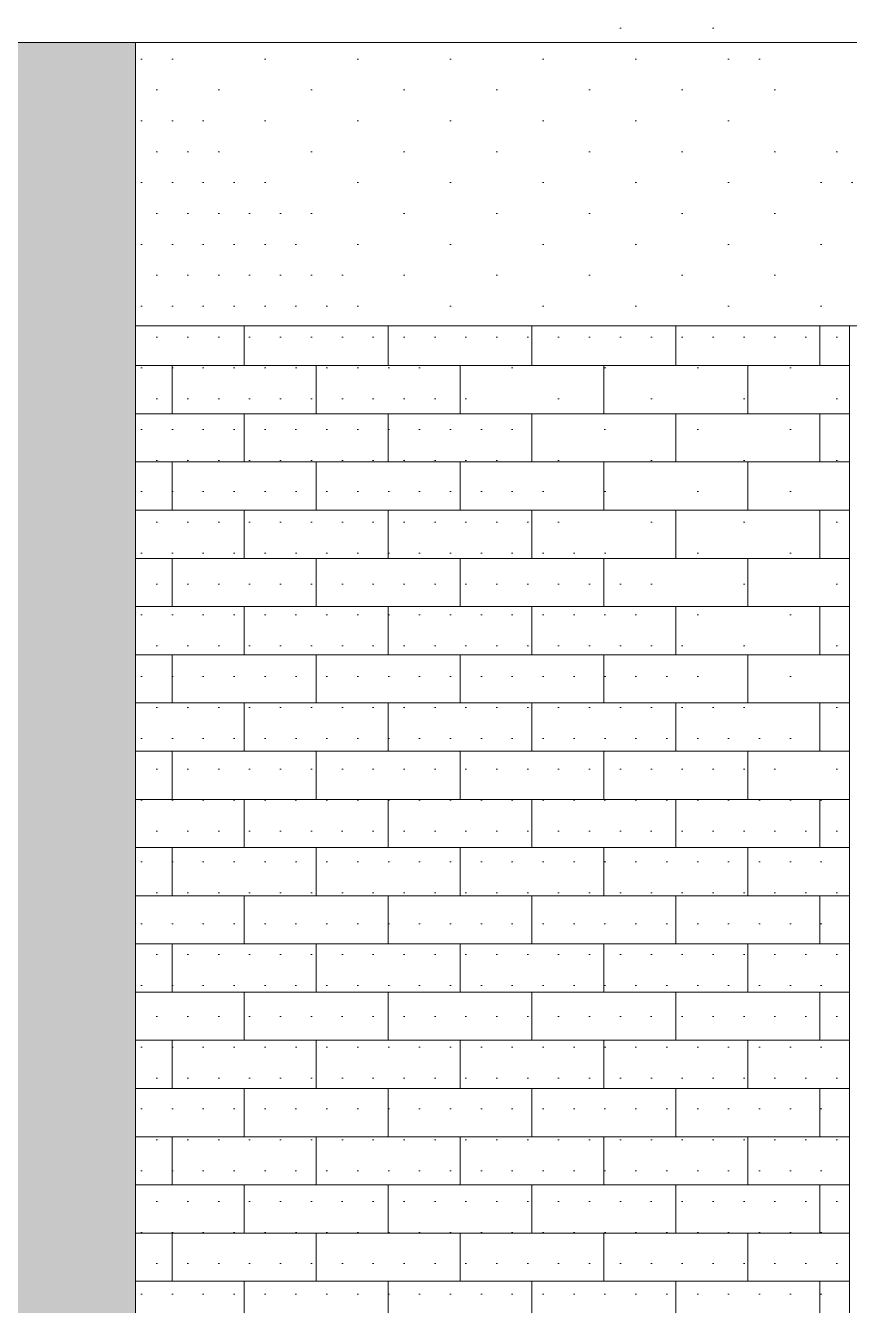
# Model space of a CAD drawing. Header units: metres. Extents: x -111189 to -108577, y -72951 to -72647.
# Drawn here: x -108754.954 to -108753.793, y -72943.764 to -72941.959 of the extents above; entities that cross this region are included whole.
import ezdxf

# ---------------------------------------------------------------- set-up
doc = ezdxf.new("R2010")
doc.units = ezdxf.units.M
doc.header["$MEASUREMENT"] = 0
for name, color, linetype in [('00 - DESENHO 2D', 7, 'Continuous'), ('03 - LAJES', 7, 'Continuous'), ('06 - FORRA', 7, 'Continuous')]:
    doc.layers.add(name, color=color, linetype=linetype)
pattern_1 = [(360, (-108919.279413, -72941.96242), (0.021783658, 0.043567315), [0, -0.043567315])]

# ---------------------------------------------------------------- blocks, each defined once
blk = doc.blocks.new('Corte Elem_2134_1', base_point=(-108919.2794, -72941.9624))
at = {"color": 7, "linetype": 'Continuous', "lineweight": 13}
for q in [(-108755.0494, -72941.9824), (-108754.7994, -72944.6824)]:
    blk.add_line((-108754.7994, -72941.9824), q, dxfattribs=at)
blk = doc.blocks.new('Corte Elem_2137_1', base_point=(-108919.2794, -72941.9624))
at = {"layer": '06 - FORRA', "linetype": 'Continuous', "lineweight": 13}
h = blk.add_hatch(dxfattribs=at)
h.set_pattern_fill('DOTS_0001', color=251, style=0, pattern_type=2)
h.set_pattern_definition(pattern_1)
h.paths.add_polyline_path([(-108754.8594, -72941.3624), (-108755.0494, -72941.3624), (-108755.0491, -72941.3627), (-108754.8594, -72941.3627)])
h = blk.add_hatch(dxfattribs=at)
h.set_pattern_fill('DOTS_0001', color=251, style=0, pattern_type=2)
h.set_pattern_definition(pattern_1)
h.paths.add_polyline_path([(-108754.7197, -72941.3624), (-108754.8394, -72941.3624), (-108754.8394, -72941.3627), (-108754.7197, -72941.3627)])
h = blk.add_hatch(dxfattribs=at)
h.set_pattern_fill('DOTS_0001', color=251, style=0, pattern_type=2)
h.set_pattern_definition(pattern_1)
h.paths.add_polyline_path([(-108754.7147, -72941.3624), (-108754.7147, -72941.3627), (-108754.6591, -72941.3627), (-108754.6591, -72941.3624)])
h = blk.add_hatch(dxfattribs=at)
h.set_pattern_fill('DOTS_0001', color=251, style=0, pattern_type=2)
h.set_pattern_definition(pattern_1)
h.paths.add_polyline_path([(-108754.1912, -72941.7182), (-108754.1926, -72941.7182), (-108754.1926, -72941.7382), (-108754.1912, -72941.7397)])
h = blk.add_hatch(dxfattribs=at)
h.set_pattern_fill('DOTS_0001', color=251, style=0, pattern_type=2)
h.set_pattern_definition(pattern_1)
h.paths.add_polyline_path([(-108754.059, -72941.7182), (-108754.1862, -72941.7182), (-108754.1862, -72941.7452), (-108754.1218, -72941.8162), (-108754.1241, -72941.8162), (-108754.1241, -72941.9299), (-108754.1018, -72941.9299), (-108754.1018, -72941.8383), (-108754.059, -72941.8855), (-108754.059, -72941.8434), (-108754.1451, -72941.7485), (-108754.059, -72941.7485)])
h = blk.add_hatch(dxfattribs=at)
h.set_pattern_fill('DOTS_0001', color=251, style=0, pattern_type=2)
h.set_pattern_definition(pattern_1)
h.paths.add_polyline_path([(-108754.054, -72941.9299), (-108754.0368, -72941.9299), (-108754.0368, -72941.91), (-108754.0188, -72941.9299), (-108753.9806, -72941.9299), (-108754.0386, -72941.866), (-108754.0386, -72941.751), (-108754.0408, -72941.7485), (-108753.9269, -72941.7485), (-108753.9269, -72941.7182), (-108754.054, -72941.7182), (-108754.054, -72941.7485), (-108754.0529, -72941.7485), (-108754.0529, -72941.8502), (-108754.054, -72941.849)])
h = blk.add_hatch(dxfattribs=at)
h.set_pattern_fill('DOTS_0001', color=251, style=0, pattern_type=2)
h.set_pattern_definition(pattern_1)
h.paths.add_polyline_path([(-108753.9219, -72941.7182), (-108753.9219, -72941.7485), (-108753.9208, -72941.7485), (-108753.9208, -72941.9299), (-108753.9064, -72941.9299), (-108753.9064, -72941.751), (-108753.9087, -72941.7485), (-108753.7947, -72941.7485), (-108753.7947, -72941.7182)])
h = blk.add_hatch(dxfattribs=at)
h.set_pattern_fill('DOTS_0001', color=251, style=0, pattern_type=2)
h.set_pattern_definition(pattern_1)
h.paths.add_polyline_path([(-108753.7897, -72941.7485), (-108753.7886, -72941.7485), (-108753.7886, -72941.9299), (-108753.7743, -72941.9299), (-108753.7743, -72941.751), (-108753.7766, -72941.7485), (-108753.6626, -72941.7485), (-108753.6626, -72941.7182), (-108753.7897, -72941.7182)])
h = blk.add_hatch(dxfattribs=at)
h.set_pattern_fill('DOTS_0001', color=251, style=0, pattern_type=2)
h.set_pattern_definition(pattern_1)
h.paths.add_polyline_path([(-108753.6576, -72941.7485), (-108753.6565, -72941.7485), (-108753.6565, -72941.9299), (-108753.6422, -72941.9299), (-108753.6422, -72941.751), (-108753.6444, -72941.7485), (-108753.5304, -72941.7485), (-108753.5304, -72941.7182), (-108753.6576, -72941.7182)])
h = blk.add_hatch(dxfattribs=at)
h.set_pattern_fill('DOTS_0001', color=251, style=0, pattern_type=2)
h.set_pattern_definition(pattern_1)
h.paths.add_polyline_path([(-108753.5254, -72941.7182), (-108753.5254, -72941.7485), (-108753.5243, -72941.7485), (-108753.5243, -72941.9299), (-108753.51, -72941.9299), (-108753.51, -72941.751), (-108753.5123, -72941.7485), (-108753.3983, -72941.7485), (-108753.3983, -72941.7182)])
h = blk.add_hatch(dxfattribs=at)
h.set_pattern_fill('DOTS_0001', color=251, style=0, pattern_type=2)
h.set_pattern_definition(pattern_1)
h.paths.add_polyline_path([(-108753.2662, -72941.7182), (-108753.3933, -72941.7182), (-108753.3933, -72941.7485), (-108753.3922, -72941.7485), (-108753.3922, -72941.9299), (-108753.3779, -72941.9299), (-108753.3779, -72941.751), (-108753.3801, -72941.7485), (-108753.2662, -72941.7485)])
h = blk.add_hatch(dxfattribs=at)
h.set_pattern_fill('DOTS_0001', color=251, style=0, pattern_type=2)
h.set_pattern_definition(pattern_1)
h.paths.add_polyline_path([(-108753.134, -72941.7182), (-108753.2612, -72941.7182), (-108753.2612, -72941.7485), (-108753.2601, -72941.7485), (-108753.2601, -72941.9299), (-108753.2457, -72941.9299), (-108753.2457, -72941.751), (-108753.248, -72941.7485), (-108753.134, -72941.7485)])
h = blk.add_hatch(dxfattribs=at)
h.set_pattern_fill('DOTS_0001', color=251, style=0, pattern_type=2)
h.set_pattern_definition(pattern_1)
h.paths.add_polyline_path([(-108753.129, -72941.7485), (-108753.1279, -72941.7485), (-108753.1279, -72941.9299), (-108753.1136, -72941.9299), (-108753.1136, -72941.751), (-108753.1158, -72941.7485), (-108753.0194, -72941.7485), (-108753.0194, -72941.7182), (-108753.129, -72941.7182)])
h = blk.add_hatch(dxfattribs=at)
h.set_pattern_fill('DOTS_0001', color=251, style=0, pattern_type=2)
h.set_pattern_definition(pattern_1)
h.paths.add_polyline_path([(-108754.0592, -72941.9299), (-108754.059, -72941.9299), (-108754.059, -72941.8879), (-108754.0592, -72941.8879)])
h = blk.add_hatch(dxfattribs=at)
h.set_pattern_fill('DOTS_0001', color=251, style=0, pattern_type=2)
h.set_pattern_definition(pattern_1)
h.paths.add_polyline_path([(-108754.1241, -72941.9349), (-108754.1241, -72941.9824), (-108754.1018, -72941.9824), (-108754.1018, -72941.9349)])
h = blk.add_hatch(dxfattribs=at)
h.set_pattern_fill('DOTS_0001', color=251, style=0, pattern_type=2)
h.set_pattern_definition(pattern_1)
h.paths.add_polyline_path([(-108754.0592, -72941.9349), (-108754.0592, -72941.9824), (-108754.0368, -72941.9824), (-108754.0368, -72941.9349)])
h = blk.add_hatch(dxfattribs=at)
h.set_pattern_fill('DOTS_0001', color=251, style=0, pattern_type=2)
h.set_pattern_definition(pattern_1)
h.paths.add_polyline_path([(-108753.9761, -72941.9349), (-108754.0142, -72941.9349), (-108753.9919, -72941.9595), (-108753.9942, -72941.9595), (-108753.9942, -72941.9824), (-108753.9719, -72941.9824), (-108753.9719, -72941.9817), (-108753.9712, -72941.9824), (-108753.9331, -72941.9824)])
h = blk.add_hatch(dxfattribs=at)
h.set_pattern_fill('DOTS_0001', color=251, style=0, pattern_type=2)
h.set_pattern_definition(pattern_1)
h.paths.add_polyline_path([(-108753.9064, -72941.9349), (-108753.9208, -72941.9349), (-108753.9208, -72941.9824), (-108753.9064, -72941.9824)])
h = blk.add_hatch(dxfattribs=at)
h.set_pattern_fill('DOTS_0001', color=251, style=0, pattern_type=2)
h.set_pattern_definition(pattern_1)
h.paths.add_polyline_path([(-108753.7886, -72941.9349), (-108753.7886, -72941.9824), (-108753.7743, -72941.9824), (-108753.7743, -72941.9349)])
h = blk.add_hatch(dxfattribs=at)
h.set_pattern_fill('DOTS_0001', color=251, style=0, pattern_type=2)
h.set_pattern_definition(pattern_1)
h.paths.add_polyline_path([(-108753.6422, -72941.9349), (-108753.6565, -72941.9349), (-108753.6565, -72941.9824), (-108753.6422, -72941.9824)])
h = blk.add_hatch(dxfattribs=at)
h.set_pattern_fill('DOTS_0001', color=251, style=0, pattern_type=2)
h.set_pattern_definition(pattern_1)
h.paths.add_polyline_path([(-108753.5243, -72941.9349), (-108753.5243, -72941.9824), (-108753.51, -72941.9824), (-108753.51, -72941.9349)])
h = blk.add_hatch(dxfattribs=at)
h.set_pattern_fill('DOTS_0001', color=251, style=0, pattern_type=2)
h.set_pattern_definition(pattern_1)
h.paths.add_polyline_path([(-108753.3922, -72941.9824), (-108753.3779, -72941.9824), (-108753.3779, -72941.9349), (-108753.3922, -72941.9349)])
h = blk.add_hatch(dxfattribs=at)
h.set_pattern_fill('DOTS_0001', color=251, style=0, pattern_type=2)
h.set_pattern_definition(pattern_1)
h.paths.add_polyline_path([(-108753.2601, -72941.9349), (-108753.2601, -72941.9824), (-108753.2457, -72941.9824), (-108753.2457, -72941.9349)])
h = blk.add_hatch(dxfattribs=at)
h.set_pattern_fill('DOTS_0001', color=251, style=0, pattern_type=2)
h.set_pattern_definition(pattern_1)
h.paths.add_polyline_path([(-108753.1279, -72941.9349), (-108753.1279, -72941.9824), (-108753.1136, -72941.9824), (-108753.1136, -72941.9349)])
at = {"layer": '06 - FORRA', "color": 7, "linetype": 'Continuous', "lineweight": 13}
for p, q in [((-108755.0594, -72941.3624), (-108755.0494, -72941.3624)), ((-108755.0594, -72941.3624), (-108755.0594, -72942.4936)), ((-108754.6594, -72941.3624), (-108754.5876, -72941.3624)), ((-108754.5826, -72941.3624), (-108754.4554, -72941.3624)), ((-108754.4504, -72941.3624), (-108754.3233, -72941.3624)), ((-108754.3183, -72941.3624), (-108754.1912, -72941.3624)), ((-108754.1862, -72941.3624), (-108754.059, -72941.3624)), ((-108754.054, -72941.3624), (-108753.9269, -72941.3624)), ((-108753.9219, -72941.3624), (-108753.7947, -72941.3624)), ((-108753.7897, -72941.3624), (-108753.6626, -72941.3624)), ((-108753.6576, -72941.3624), (-108753.5304, -72941.3624)), ((-108753.5254, -72941.3624), (-108753.3983, -72941.3624)), ((-108753.3933, -72941.3624), (-108753.2662, -72941.3624)), ((-108753.2612, -72941.3624), (-108753.134, -72941.3624)), ((-108753.129, -72941.3624), (-108753.0194, -72941.3624))]:
    blk.add_line(p, q, dxfattribs=at)
blk = doc.blocks.new('Corte Elem_2210_1', base_point=(-108919.2794, -72941.9624))
at = {"layer": '03 - LAJES', "linetype": 'Continuous', "lineweight": 13}
h = blk.add_hatch(dxfattribs=at)
h.set_pattern_fill('DOTS_0001', color=251, style=0, pattern_type=2)
h.set_pattern_definition(pattern_1)
h.paths.add_polyline_path([(-108754.7994, -72941.9824), (-108754.7994, -72942.3824), (-108754.4293, -72942.3824), (-108754.4718, -72942.3355), (-108754.4718, -72941.9824), (-108754.4941, -72941.9824), (-108754.4941, -72942.3108), (-108754.5368, -72942.2638), (-108754.5368, -72941.9824), (-108754.5591, -72941.9824), (-108754.5591, -72942.2392), (-108754.6017, -72942.1921), (-108754.6017, -72941.9824), (-108754.624, -72941.9824), (-108754.624, -72942.1675), (-108754.6667, -72942.1205), (-108754.6667, -72941.9824), (-108754.689, -72941.9824), (-108754.689, -72942.0958), (-108754.7316, -72942.0488), (-108754.7316, -72941.9824), (-108754.7539, -72941.9824), (-108754.7539, -72942.0242), (-108754.7918, -72941.9824)])
h = blk.add_hatch(dxfattribs=at)
h.set_pattern_fill('DOTS_0001', color=251, style=0, pattern_type=2)
h.set_pattern_definition(pattern_1)
h.paths.add_polyline_path([(-108754.4292, -72941.9824), (-108754.4292, -72942.3824), (-108754.4069, -72942.3824), (-108754.4069, -72941.9824)])
h = blk.add_hatch(dxfattribs=at)
h.set_pattern_fill('DOTS_0001', color=251, style=0, pattern_type=2)
h.set_pattern_definition(pattern_1)
h.paths.add_polyline_path([(-108754.3419, -72941.9824), (-108754.3642, -72941.9824), (-108754.3642, -72942.3824), (-108754.3419, -72942.3824)])
h = blk.add_hatch(dxfattribs=at)
h.set_pattern_fill('DOTS_0001', color=251, style=0, pattern_type=2)
h.set_pattern_definition(pattern_1)
h.paths.add_polyline_path([(-108754.277, -72941.9824), (-108754.2993, -72941.9824), (-108754.2993, -72942.3824), (-108754.277, -72942.3824)])
h = blk.add_hatch(dxfattribs=at)
h.set_pattern_fill('DOTS_0001', color=251, style=0, pattern_type=2)
h.set_pattern_definition(pattern_1)
h.paths.add_polyline_path([(-108754.212, -72941.9824), (-108754.2343, -72941.9824), (-108754.2343, -72942.3824), (-108754.212, -72942.3824)])
h = blk.add_hatch(dxfattribs=at)
h.set_pattern_fill('DOTS_0001', color=251, style=0, pattern_type=2)
h.set_pattern_definition(pattern_1)
h.paths.add_polyline_path([(-108754.1471, -72941.9824), (-108754.1694, -72941.9824), (-108754.1694, -72942.3824), (-108754.1471, -72942.3824)])
h = blk.add_hatch(dxfattribs=at)
h.set_pattern_fill('DOTS_0001', color=251, style=0, pattern_type=2)
h.set_pattern_definition(pattern_1)
h.paths.add_polyline_path([(-108754.1044, -72942.3824), (-108754.0821, -72942.3824), (-108754.0821, -72941.9824), (-108754.1044, -72941.9824)])
h = blk.add_hatch(dxfattribs=at)
h.set_pattern_fill('DOTS_0001', color=251, style=0, pattern_type=2)
h.set_pattern_definition(pattern_1)
h.paths.add_polyline_path([(-108754.0171, -72941.9824), (-108754.0395, -72941.9824), (-108754.0395, -72942.3824), (-108754.0171, -72942.3824)])
h = blk.add_hatch(dxfattribs=at)
h.set_pattern_fill('DOTS_0001', color=251, style=0, pattern_type=2)
h.set_pattern_definition(pattern_1)
h.paths.add_polyline_path([(-108753.9745, -72942.3824), (-108753.9522, -72942.3824), (-108753.9522, -72942.0034), (-108753.9073, -72942.0529), (-108753.9096, -72942.0529), (-108753.9096, -72942.3824), (-108753.8872, -72942.3824), (-108753.8872, -72942.075), (-108753.8424, -72942.1246), (-108753.8446, -72942.1246), (-108753.8446, -72942.3824), (-108753.8223, -72942.3824), (-108753.8223, -72942.1467), (-108753.7774, -72942.1962), (-108753.7797, -72942.1962), (-108753.7797, -72942.3824), (-108753.7573, -72942.3824), (-108753.7573, -72942.2184), (-108753.7125, -72942.2679), (-108753.7147, -72942.2679), (-108753.7147, -72942.3824), (-108753.6924, -72942.3824), (-108753.6924, -72942.29), (-108753.6506, -72942.3361), (-108753.6306, -72942.3361), (-108753.6306, -72942.3161), (-108753.9331, -72941.9824), (-108753.9745, -72941.9824)])
at = {"layer": '03 - LAJES', "color": 7, "linetype": 'Continuous', "lineweight": 13}
for p, q in [((-108754.7994, -72941.9824), (-108752.9994, -72941.9824)), ((-108754.7994, -72942.3824), (-108744.3894, -72942.3824))]:
    blk.add_line(p, q, dxfattribs=at)
blk = doc.blocks.new('*X3047', base_point=(-108919.2794, -72941.9624))
at = {"color": 254, "linetype": 'Continuous', "lineweight": 13}
for p, q in [((-108754.6464, -72942.4384), (-108754.6464, -72942.3824)), ((-108754.4434, -72942.4384), (-108754.4434, -72942.3824)), ((-108754.2404, -72942.4384), (-108754.2404, -72942.3824)), ((-108754.0374, -72942.4384), (-108754.0374, -72942.3824)), ((-108753.8344, -72942.4384), (-108753.8344, -72942.3824)), ((-108754.6464, -72942.4384), (-108754.7994, -72942.4384)), ((-108754.7479, -72942.4384), (-108754.7479, -72942.5064)), ((-108754.4434, -72942.4384), (-108754.6464, -72942.4384)), ((-108754.5449, -72942.4384), (-108754.5449, -72942.5064)), ((-108754.2404, -72942.4384), (-108754.4434, -72942.4384)), ((-108754.3419, -72942.4384), (-108754.3419, -72942.5064)), ((-108754.0374, -72942.4384), (-108754.2404, -72942.4384)), ((-108754.1389, -72942.4384), (-108754.1389, -72942.5064)), ((-108753.8344, -72942.4384), (-108754.0374, -72942.4384)), ((-108753.9359, -72942.4384), (-108753.9359, -72942.5064)), ((-108753.7929, -72942.4384), (-108753.8344, -72942.4384)), ((-108754.6464, -72942.5064), (-108754.7994, -72942.5064)), ((-108754.4434, -72942.5064), (-108754.6464, -72942.5064)), ((-108754.6464, -72942.5744), (-108754.6464, -72942.5064)), ((-108754.2404, -72942.5064), (-108754.4434, -72942.5064)), ((-108754.4434, -72942.5744), (-108754.4434, -72942.5064)), ((-108754.0374, -72942.5064), (-108754.2404, -72942.5064)), ((-108754.2404, -72942.5744), (-108754.2404, -72942.5064)), ((-108753.8344, -72942.5064), (-108754.0374, -72942.5064)), ((-108754.0374, -72942.5744), (-108754.0374, -72942.5064)), ((-108753.7929, -72942.5064), (-108753.8344, -72942.5064)), ((-108753.8344, -72942.5744), (-108753.8344, -72942.5064)), ((-108754.6464, -72942.5744), (-108754.7994, -72942.5744)), ((-108754.7479, -72942.5744), (-108754.7479, -72942.6424)), ((-108754.4434, -72942.5744), (-108754.6464, -72942.5744)), ((-108754.5449, -72942.5744), (-108754.5449, -72942.6424)), ((-108754.2404, -72942.5744), (-108754.4434, -72942.5744)), ((-108754.3419, -72942.5744), (-108754.3419, -72942.6424)), ((-108754.0374, -72942.5744), (-108754.2404, -72942.5744)), ((-108754.1389, -72942.5744), (-108754.1389, -72942.6424)), ((-108753.8344, -72942.5744), (-108754.0374, -72942.5744)), ((-108753.9359, -72942.5744), (-108753.9359, -72942.6424)), ((-108753.7929, -72942.5744), (-108753.8344, -72942.5744)), ((-108754.6464, -72942.6424), (-108754.7994, -72942.6424)), ((-108754.4434, -72942.6424), (-108754.6464, -72942.6424)), ((-108754.6464, -72942.7104), (-108754.6464, -72942.6424)), ((-108754.2404, -72942.6424), (-108754.4434, -72942.6424)), ((-108754.4434, -72942.7104), (-108754.4434, -72942.6424)), ((-108754.0374, -72942.6424), (-108754.2404, -72942.6424)), ((-108754.2404, -72942.7104), (-108754.2404, -72942.6424)), ((-108753.8344, -72942.6424), (-108754.0374, -72942.6424)), ((-108754.0374, -72942.7104), (-108754.0374, -72942.6424)), ((-108753.7929, -72942.6424), (-108753.8344, -72942.6424)), ((-108753.8344, -72942.7104), (-108753.8344, -72942.6424)), ((-108754.6464, -72942.7104), (-108754.7994, -72942.7104)), ((-108754.7479, -72942.7104), (-108754.7479, -72942.7784)), ((-108754.4434, -72942.7104), (-108754.6464, -72942.7104)), ((-108754.5449, -72942.7104), (-108754.5449, -72942.7784)), ((-108754.2404, -72942.7104), (-108754.4434, -72942.7104)), ((-108754.3419, -72942.7104), (-108754.3419, -72942.7784)), ((-108754.0374, -72942.7104), (-108754.2404, -72942.7104)), ((-108754.1389, -72942.7104), (-108754.1389, -72942.7784)), ((-108753.8344, -72942.7104), (-108754.0374, -72942.7104)), ((-108753.9359, -72942.7104), (-108753.9359, -72942.7784)), ((-108753.7929, -72942.7104), (-108753.8344, -72942.7104)), ((-108754.6464, -72942.7784), (-108754.7994, -72942.7784)), ((-108754.4434, -72942.7784), (-108754.6464, -72942.7784)), ((-108754.6464, -72942.8464), (-108754.6464, -72942.7784)), ((-108754.2404, -72942.7784), (-108754.4434, -72942.7784)), ((-108754.4434, -72942.8464), (-108754.4434, -72942.7784)), ((-108754.0374, -72942.7784), (-108754.2404, -72942.7784)), ((-108754.2404, -72942.8464), (-108754.2404, -72942.7784)), ((-108753.8344, -72942.7784), (-108754.0374, -72942.7784)), ((-108754.0374, -72942.8464), (-108754.0374, -72942.7784)), ((-108753.7929, -72942.7784), (-108753.8344, -72942.7784)), ((-108753.8344, -72942.8464), (-108753.8344, -72942.7784)), ((-108754.6464, -72942.8464), (-108754.7994, -72942.8464)), ((-108754.7479, -72942.8464), (-108754.7479, -72942.9144)), ((-108754.4434, -72942.8464), (-108754.6464, -72942.8464)), ((-108754.5449, -72942.8464), (-108754.5449, -72942.9144)), ((-108754.2404, -72942.8464), (-108754.4434, -72942.8464)), ((-108754.3419, -72942.8464), (-108754.3419, -72942.9144)), ((-108754.0374, -72942.8464), (-108754.2404, -72942.8464)), ((-108754.1389, -72942.8464), (-108754.1389, -72942.9144)), ((-108753.8344, -72942.8464), (-108754.0374, -72942.8464)), ((-108753.9359, -72942.8464), (-108753.9359, -72942.9144)), ((-108753.7929, -72942.8464), (-108753.8344, -72942.8464)), ((-108754.6464, -72942.9144), (-108754.7994, -72942.9144)), ((-108754.4434, -72942.9144), (-108754.6464, -72942.9144)), ((-108754.6464, -72942.9824), (-108754.6464, -72942.9144)), ((-108754.2404, -72942.9144), (-108754.4434, -72942.9144)), ((-108754.4434, -72942.9824), (-108754.4434, -72942.9144)), ((-108754.0374, -72942.9144), (-108754.2404, -72942.9144)), ((-108754.2404, -72942.9824), (-108754.2404, -72942.9144)), ((-108753.8344, -72942.9144), (-108754.0374, -72942.9144)), ((-108754.0374, -72942.9824), (-108754.0374, -72942.9144)), ((-108753.7929, -72942.9144), (-108753.8344, -72942.9144)), ((-108753.8344, -72942.9824), (-108753.8344, -72942.9144)), ((-108754.6464, -72942.9824), (-108754.7994, -72942.9824)), ((-108754.7479, -72942.9824), (-108754.7479, -72943.0504)), ((-108754.4434, -72942.9824), (-108754.6464, -72942.9824)), ((-108754.5449, -72942.9824), (-108754.5449, -72943.0504)), ((-108754.2404, -72942.9824), (-108754.4434, -72942.9824)), ((-108754.3419, -72942.9824), (-108754.3419, -72943.0504)), ((-108754.0374, -72942.9824), (-108754.2404, -72942.9824)), ((-108754.1389, -72942.9824), (-108754.1389, -72943.0504)), ((-108753.8344, -72942.9824), (-108754.0374, -72942.9824)), ((-108753.9359, -72942.9824), (-108753.9359, -72943.0504)), ((-108753.7929, -72942.9824), (-108753.8344, -72942.9824)), ((-108754.6464, -72943.0504), (-108754.7994, -72943.0504)), ((-108754.4434, -72943.0504), (-108754.6464, -72943.0504)), ((-108754.6464, -72943.1184), (-108754.6464, -72943.0504)), ((-108754.2404, -72943.0504), (-108754.4434, -72943.0504)), ((-108754.4434, -72943.1184), (-108754.4434, -72943.0504)), ((-108754.0374, -72943.0504), (-108754.2404, -72943.0504)), ((-108754.2404, -72943.1184), (-108754.2404, -72943.0504)), ((-108753.8344, -72943.0504), (-108754.0374, -72943.0504)), ((-108754.0374, -72943.1184), (-108754.0374, -72943.0504)), ((-108753.7929, -72943.0504), (-108753.8344, -72943.0504)), ((-108753.8344, -72943.1184), (-108753.8344, -72943.0504)), ((-108754.6464, -72943.1184), (-108754.7994, -72943.1184)), ((-108754.7479, -72943.1184), (-108754.7479, -72943.1864)), ((-108754.4434, -72943.1184), (-108754.6464, -72943.1184)), ((-108754.5449, -72943.1184), (-108754.5449, -72943.1864)), ((-108754.2404, -72943.1184), (-108754.4434, -72943.1184)), ((-108754.3419, -72943.1184), (-108754.3419, -72943.1864)), ((-108754.0374, -72943.1184), (-108754.2404, -72943.1184)), ((-108754.1389, -72943.1184), (-108754.1389, -72943.1864)), ((-108753.8344, -72943.1184), (-108754.0374, -72943.1184)), ((-108753.9359, -72943.1184), (-108753.9359, -72943.1864)), ((-108753.7929, -72943.1184), (-108753.8344, -72943.1184)), ((-108754.6464, -72943.1864), (-108754.7994, -72943.1864)), ((-108754.4434, -72943.1864), (-108754.6464, -72943.1864)), ((-108754.6464, -72943.2544), (-108754.6464, -72943.1864)), ((-108754.2404, -72943.1864), (-108754.4434, -72943.1864)), ((-108754.4434, -72943.2544), (-108754.4434, -72943.1864)), ((-108754.0374, -72943.1864), (-108754.2404, -72943.1864)), ((-108754.2404, -72943.2544), (-108754.2404, -72943.1864)), ((-108753.8344, -72943.1864), (-108754.0374, -72943.1864)), ((-108754.0374, -72943.2544), (-108754.0374, -72943.1864)), ((-108753.7929, -72943.1864), (-108753.8344, -72943.1864)), ((-108753.8344, -72943.2544), (-108753.8344, -72943.1864)), ((-108754.6464, -72943.2544), (-108754.7994, -72943.2544)), ((-108754.7479, -72943.2544), (-108754.7479, -72943.3224)), ((-108754.4434, -72943.2544), (-108754.6464, -72943.2544)), ((-108754.5449, -72943.2544), (-108754.5449, -72943.3224)), ((-108754.2404, -72943.2544), (-108754.4434, -72943.2544)), ((-108754.3419, -72943.2544), (-108754.3419, -72943.3224)), ((-108754.0374, -72943.2544), (-108754.2404, -72943.2544)), ((-108754.1389, -72943.2544), (-108754.1389, -72943.3224)), ((-108753.8344, -72943.2544), (-108754.0374, -72943.2544)), ((-108753.9359, -72943.2544), (-108753.9359, -72943.3224)), ((-108753.7929, -72943.2544), (-108753.8344, -72943.2544)), ((-108754.6464, -72943.3224), (-108754.7994, -72943.3224)), ((-108754.4434, -72943.3224), (-108754.6464, -72943.3224)), ((-108754.6464, -72943.3904), (-108754.6464, -72943.3224)), ((-108754.2404, -72943.3224), (-108754.4434, -72943.3224)), ((-108754.4434, -72943.3904), (-108754.4434, -72943.3224)), ((-108754.0374, -72943.3224), (-108754.2404, -72943.3224)), ((-108754.2404, -72943.3904), (-108754.2404, -72943.3224)), ((-108753.8344, -72943.3224), (-108754.0374, -72943.3224)), ((-108754.0374, -72943.3904), (-108754.0374, -72943.3224)), ((-108753.7929, -72943.3224), (-108753.8344, -72943.3224)), ((-108753.8344, -72943.3904), (-108753.8344, -72943.3224)), ((-108754.6464, -72943.3904), (-108754.7994, -72943.3904)), ((-108754.7479, -72943.3904), (-108754.7479, -72943.4584)), ((-108754.4434, -72943.3904), (-108754.6464, -72943.3904)), ((-108754.5449, -72943.3904), (-108754.5449, -72943.4584)), ((-108754.2404, -72943.3904), (-108754.4434, -72943.3904)), ((-108754.3419, -72943.3904), (-108754.3419, -72943.4584)), ((-108754.0374, -72943.3904), (-108754.2404, -72943.3904)), ((-108754.1389, -72943.3904), (-108754.1389, -72943.4584)), ((-108753.8344, -72943.3904), (-108754.0374, -72943.3904)), ((-108753.9359, -72943.3904), (-108753.9359, -72943.4584)), ((-108753.7929, -72943.3904), (-108753.8344, -72943.3904)), ((-108754.6464, -72943.4584), (-108754.7994, -72943.4584)), ((-108754.4434, -72943.4584), (-108754.6464, -72943.4584)), ((-108754.6464, -72943.5264), (-108754.6464, -72943.4584)), ((-108754.2404, -72943.4584), (-108754.4434, -72943.4584)), ((-108754.4434, -72943.5264), (-108754.4434, -72943.4584)), ((-108754.0374, -72943.4584), (-108754.2404, -72943.4584)), ((-108754.2404, -72943.5264), (-108754.2404, -72943.4584)), ((-108753.8344, -72943.4584), (-108754.0374, -72943.4584)), ((-108754.0374, -72943.5264), (-108754.0374, -72943.4584)), ((-108753.7929, -72943.4584), (-108753.8344, -72943.4584)), ((-108753.8344, -72943.5264), (-108753.8344, -72943.4584)), ((-108754.6464, -72943.5264), (-108754.7994, -72943.5264)), ((-108754.7479, -72943.5264), (-108754.7479, -72943.5944)), ((-108754.4434, -72943.5264), (-108754.6464, -72943.5264)), ((-108754.5449, -72943.5264), (-108754.5449, -72943.5944)), ((-108754.2404, -72943.5264), (-108754.4434, -72943.5264)), ((-108754.3419, -72943.5264), (-108754.3419, -72943.5944)), ((-108754.0374, -72943.5264), (-108754.2404, -72943.5264)), ((-108754.1389, -72943.5264), (-108754.1389, -72943.5944)), ((-108753.8344, -72943.5264), (-108754.0374, -72943.5264)), ((-108753.9359, -72943.5264), (-108753.9359, -72943.5944)), ((-108753.7929, -72943.5264), (-108753.8344, -72943.5264)), ((-108754.6464, -72943.5944), (-108754.7994, -72943.5944)), ((-108754.4434, -72943.5944), (-108754.6464, -72943.5944)), ((-108754.6464, -72943.6624), (-108754.6464, -72943.5944)), ((-108754.2404, -72943.5944), (-108754.4434, -72943.5944)), ((-108754.4434, -72943.6624), (-108754.4434, -72943.5944)), ((-108754.0374, -72943.5944), (-108754.2404, -72943.5944)), ((-108754.2404, -72943.6624), (-108754.2404, -72943.5944)), ((-108753.8344, -72943.5944), (-108754.0374, -72943.5944)), ((-108754.0374, -72943.6624), (-108754.0374, -72943.5944)), ((-108753.7929, -72943.5944), (-108753.8344, -72943.5944)), ((-108753.8344, -72943.6624), (-108753.8344, -72943.5944)), ((-108754.6464, -72943.6624), (-108754.7994, -72943.6624)), ((-108754.7479, -72943.6624), (-108754.7479, -72943.7304)), ((-108754.4434, -72943.6624), (-108754.6464, -72943.6624)), ((-108754.5449, -72943.6624), (-108754.5449, -72943.7304)), ((-108754.2404, -72943.6624), (-108754.4434, -72943.6624)), ((-108754.3419, -72943.6624), (-108754.3419, -72943.7304)), ((-108754.0374, -72943.6624), (-108754.2404, -72943.6624)), ((-108754.1389, -72943.6624), (-108754.1389, -72943.7304)), ((-108753.8344, -72943.6624), (-108754.0374, -72943.6624)), ((-108753.9359, -72943.6624), (-108753.9359, -72943.7304)), ((-108753.7929, -72943.6624), (-108753.8344, -72943.6624)), ((-108754.6464, -72943.7304), (-108754.7994, -72943.7304)), ((-108754.4434, -72943.7304), (-108754.6464, -72943.7304)), ((-108754.6464, -72943.7984), (-108754.6464, -72943.7304)), ((-108754.2404, -72943.7304), (-108754.4434, -72943.7304)), ((-108754.4434, -72943.7984), (-108754.4434, -72943.7304)), ((-108754.0374, -72943.7304), (-108754.2404, -72943.7304)), ((-108754.2404, -72943.7984), (-108754.2404, -72943.7304)), ((-108753.8344, -72943.7304), (-108754.0374, -72943.7304)), ((-108754.0374, -72943.7984), (-108754.0374, -72943.7304)), ((-108753.7929, -72943.7304), (-108753.8344, -72943.7304)), ((-108753.8344, -72943.7984), (-108753.8344, -72943.7304))]:
    blk.add_line(p, q, dxfattribs=at)
blk = doc.blocks.new('Corte Elem_2274_1', base_point=(-108919.2794, -72941.9624))
at = {"linetype": 'Continuous', "lineweight": 13}
h = blk.add_hatch(dxfattribs=at)
h.set_pattern_fill('DOTS_0001', color=251, style=0, pattern_type=2)
h.set_pattern_definition(pattern_1)
h.paths.add_polyline_path([(-108754.7994, -72944.6824), (-108753.7929, -72944.6824), (-108753.7929, -72943.0846), (-108753.799, -72943.0779), (-108753.799, -72942.4081), (-108753.7929, -72942.4081), (-108753.7929, -72942.3824), (-108754.7994, -72942.3824)])
h.paths.add_polyline_path([(-108754.4059, -72942.4082), (-108754.406, -72942.4081), (-108754.4059, -72942.4081)], flags=0)
h.paths.add_polyline_path([(-108754.3835, -72942.4329), (-108754.3835, -72942.4081), (-108754.3409, -72942.4081), (-108754.3409, -72942.4799)], flags=0)
h.paths.add_polyline_path([(-108754.3186, -72942.5045), (-108754.3186, -72942.4081), (-108754.276, -72942.4081), (-108754.276, -72942.5516)], flags=0)
h.paths.add_polyline_path([(-108754.2536, -72942.5762), (-108754.2536, -72942.4081), (-108754.211, -72942.4081), (-108754.211, -72942.6232)], flags=0)
h.paths.add_polyline_path([(-108754.1461, -72942.6949), (-108754.1887, -72942.6479), (-108754.1887, -72942.4081), (-108754.1461, -72942.4081)], flags=0)
h.paths.add_polyline_path([(-108754.1237, -72942.7195), (-108754.1237, -72942.4081), (-108754.0811, -72942.4081), (-108754.0811, -72942.7666)], flags=0)
h.paths.add_polyline_path([(-108754.0588, -72942.4081), (-108754.0162, -72942.4081), (-108754.0162, -72942.8382), (-108754.0588, -72942.7912)], flags=0)
h.paths.add_polyline_path([(-108753.9938, -72942.8629), (-108753.9938, -72942.4081), (-108753.9512, -72942.4081), (-108753.9512, -72942.9099)], flags=0)
h.paths.add_polyline_path([(-108753.9289, -72942.9345), (-108753.9289, -72942.4081), (-108753.8863, -72942.4081), (-108753.8863, -72942.9816)], flags=0)
h.paths.add_polyline_path([(-108753.8639, -72943.0062), (-108753.8639, -72942.4081), (-108753.8213, -72942.4081), (-108753.8213, -72943.0532)], flags=0)
at = {"color": 7, "linetype": 'Continuous', "lineweight": 13}
blk.add_line((-108753.7929, -72944.6824), (-108753.7929, -72942.3824), dxfattribs=at)
at = {"lineweight": 0}
blk.add_blockref('*X3047', (-108919.2794, -72941.9624), dxfattribs=at)

msp = doc.modelspace()

# ---------------------------------------------------------------- hatches: boundary and pattern name
at = {"layer": '00 - DESENHO 2D', "linetype": 'Continuous', "lineweight": 13}
msp.add_hatch(color=251, dxfattribs=at).paths.add_polyline_path([(-108761.0968, -72942.6933), (-108760.0914, -72942.7419), (-108760.0914, -72941.2418), (-108759.891, -72941.2366), (-108759.891, -72942.6824), (-108756.9098, -72942.6824), (-108755.0494, -72942.8686), (-108755.0494, -72941.9824), (-108754.7994, -72941.9824), (-108754.7994, -72944.6824), (-108748.409, -72944.6824), (-108745.439, -72944.365), (-108744.0097, -72944.216), (-108740.8162, -72943.9025), (-108739.3519, -72943.8831), (-108739.349, -72943.9043), (-108737.8932, -72943.9026), (-108737.8932, -72944.0526), (-108736.9878, -72944.0526), (-108736.9878, -72951.1828), (-108761.0968, -72951.1828)])

# ---------------------------------------------------------------- linework, layer by layer
at = {"layer": '00 - DESENHO 2D', "color": 7, "linetype": 'Continuous', "lineweight": 20, "flags": 128}
msp.add_lwpolyline([(-108761.0968, -72942.6933), (-108760.0914, -72942.7419), (-108760.0914, -72941.2418), (-108759.891, -72941.2366), (-108759.891, -72942.6824), (-108756.9098, -72942.6824), (-108755.0494, -72942.8686), (-108755.0494, -72941.9824), (-108754.7994, -72941.9824), (-108754.7994, -72944.6824), (-108748.409, -72944.6824), (-108745.439, -72944.365), (-108744.0097, -72944.216), (-108740.8162, -72943.9025), (-108739.3519, -72943.8831), (-108739.349, -72943.9043), (-108737.8932, -72943.9026), (-108737.8932, -72944.0526), (-108736.9878, -72944.0526), (-108736.9878, -72951.1828), (-108761.0968, -72951.1828)], close=True, dxfattribs=at)

# ---------------------------------------------------------------- block references
at = {"lineweight": 0}
for name in ['Corte Elem_2134_1', 'Corte Elem_2274_1']:
    msp.add_blockref(name, (-108919.2794, -72941.9624), dxfattribs=at)
at = {"layer": '03 - LAJES', "lineweight": 0}
msp.add_blockref('Corte Elem_2210_1', (-108919.2794, -72941.9624), dxfattribs=at)
at = {"layer": '06 - FORRA', "lineweight": 0}
msp.add_blockref('Corte Elem_2137_1', (-108919.2794, -72941.9624), dxfattribs=at)

doc.saveas('drawing.dxf')
